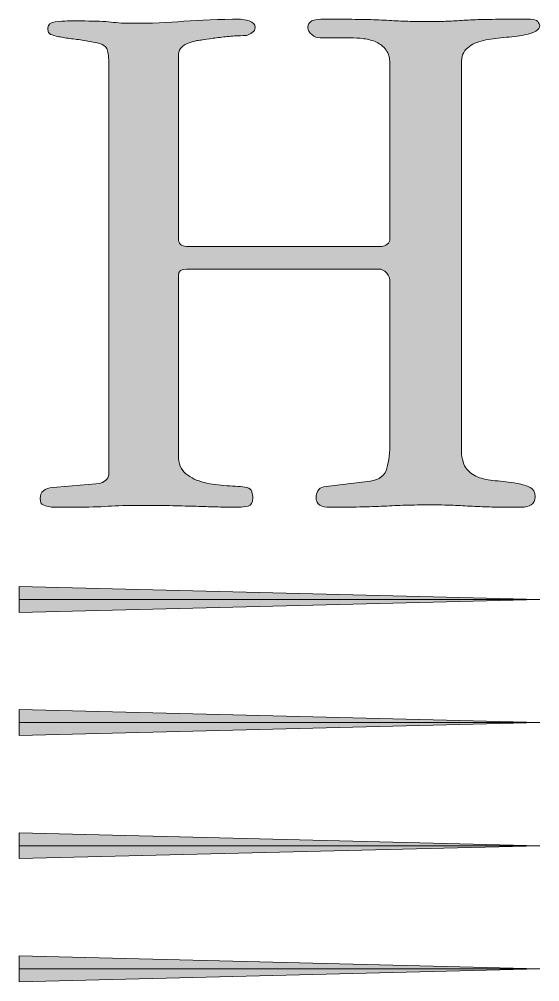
# Model space of a CAD drawing. Header units: inches. Extents: x 72 to 1008, y -1000 to -80.
# Drawn here: x 72 to 229.3, y -991.6 to -700.7 of the extents above; entities that cross this region are included whole.
import ezdxf

# ---------------------------------------------------------------- set-up
doc = ezdxf.new("R2010")
doc.units = ezdxf.units.IN
doc.header["$MEASUREMENT"] = 0
doc.layers.add('Layer 1', color=7, linetype='Continuous')

# ---------------------------------------------------------------- blocks, each defined once
blk = doc.blocks.new('block 3')
at = {"layer": 'Layer 1', "true_color": 0x1f9d48}
h = blk.add_hatch(color=114, dxfattribs=at)
h.dxf.hatch_style = 2
edge = h.paths.add_edge_path()
edge.add_spline(control_points=[(78.35, -845.51), (78.35, -843.52), (79.64, -842.41), (82.21, -842.17), (82.21, -842.17), (96.43, -840.94), (96.43, -840.94), (96.9, -840.83), (97.46, -840.54), (98.1, -840.07), (98.74, -839.6), (99.07, -839.01), (99.07, -838.31), (99.07, -838.31), (99.07, -713.65), (99.07, -713.65), (99.07, -711.66), (98.86, -710.28), (98.45, -709.52), (98.04, -708.76), (97.37, -708.27), (96.43, -708.03), (95.15, -707.68), (93.74, -707.39), (92.22, -707.15), (90.7, -706.92), (89.24, -706.71), (87.83, -706.54), (86.43, -706.36), (85.14, -706.16), (83.97, -705.92), (82.8, -705.69), (81.98, -705.46), (81.51, -705.22), (81.16, -705.1), (80.92, -704.81), (80.81, -704.34), (80.69, -703.88), (80.63, -703.53), (80.63, -703.29), (80.75, -702.24), (81.51, -701.62), (82.92, -701.45), (84.32, -701.27), (85.55, -701.18), (86.6, -701.18), (86.6, -701.18), (91.87, -701.18), (91.87, -701.18), (95.15, -701.18), (97.78, -701.3), (99.77, -701.53), (101.76, -701.77), (103.92, -701.88), (106.27, -701.88), (111.77, -701.88), (116.95, -701.68), (121.81, -701.27), (126.66, -700.86), (132.37, -700.66), (138.93, -700.66), (139.51, -700.66), (140.39, -700.83), (141.56, -701.18), (142.73, -701.53), (143.31, -702.18), (143.31, -703.11), (143.31, -703.82), (143.02, -704.34), (142.44, -704.69), (141.85, -705.05), (141.32, -705.34), (140.86, -705.57), (140.27, -705.57), (139.33, -705.6), (138.05, -705.66), (136.76, -705.72), (135.35, -705.83), (133.83, -706.01), (132.31, -706.19), (130.91, -706.36), (129.62, -706.54), (128.33, -706.71), (127.45, -706.86), (126.99, -706.98), (125.93, -706.98), (124.53, -707.33), (122.77, -708.03), (121.02, -708.73), (120.14, -710.02), (120.14, -711.89), (120.14, -711.89), (120.14, -766.85), (120.14, -766.85), (120.14, -768.49), (120.96, -769.31), (122.6, -769.31), (122.6, -769.31), (181.59, -769.31), (181.59, -769.31), (182.17, -769.31), (182.73, -769.1), (183.26, -768.69), (183.79, -768.28), (184.05, -767.73), (184.05, -767.02), (184.05, -767.02), (184.05, -714), (184.05, -714), (184.05, -712.36), (183.67, -711.01), (182.91, -709.96), (182.15, -708.91), (181.18, -708.12), (180.01, -707.59), (178.84, -707.06), (177.55, -706.71), (176.15, -706.54), (174.74, -706.36), (173.4, -706.27), (172.11, -706.27), (172.11, -706.27), (162.98, -706.27), (162.98, -706.27), (162.04, -706.27), (161.19, -705.95), (160.43, -705.31), (159.67, -704.67), (159.29, -703.93), (159.29, -703.11), (159.29, -702.18), (159.67, -701.53), (160.43, -701.18), (161.19, -700.83), (162.1, -700.66), (163.16, -700.66), (163.16, -700.66), (169.12, -700.66), (169.12, -700.66), (172.28, -700.66), (175.03, -700.69), (177.38, -700.74), (179.72, -700.8), (181.85, -700.89), (183.79, -701.01), (185.72, -701.12), (187.62, -701.21), (189.49, -701.27), (191.36, -701.33), (193.47, -701.36), (195.81, -701.36), (197.68, -701.36), (199.38, -701.33), (200.9, -701.27), (202.42, -701.21), (204.04, -701.12), (205.73, -701.01), (207.43, -700.89), (209.33, -700.8), (211.44, -700.74), (213.55, -700.69), (216.12, -700.66), (219.16, -700.66), (219.16, -700.66), (226.54, -700.66), (226.54, -700.66), (227.59, -700.66), (228.32, -700.89), (228.74, -701.36), (229.14, -701.83), (229.35, -702.24), (229.35, -702.59), (229.35, -703.88), (227.83, -704.81), (224.78, -705.4), (222.79, -705.75), (220.68, -706.01), (218.46, -706.19), (216.24, -706.36), (214.19, -706.66), (212.32, -707.06), (210.44, -707.48), (208.86, -708.21), (207.58, -709.26), (206.29, -710.31), (205.65, -711.89), (205.65, -714), (205.65, -714), (205.65, -830.23), (205.65, -830.23), (205.65, -832.93), (206.08, -834.92), (206.96, -836.2), (207.84, -837.49), (209.04, -838.43), (210.56, -839.01), (212.08, -839.6), (213.87, -839.98), (215.92, -840.15), (217.96, -840.33), (220.16, -840.59), (222.5, -840.94), (224.14, -841.3), (225.46, -841.71), (226.45, -842.17), (227.44, -842.64), (227.94, -843.58), (227.94, -844.98), (227.94, -846.15), (227.56, -846.97), (226.8, -847.44), (226.04, -847.91), (225.02, -848.14), (223.73, -848.14), (223.73, -848.14), (218.11, -848.14), (218.11, -848.14), (216.94, -848.14), (215.39, -848.11), (213.46, -848.06), (211.53, -847.99), (209.53, -847.91), (207.49, -847.79), (205.44, -847.67), (203.57, -847.59), (201.87, -847.53), (200.17, -847.47), (198.97, -847.44), (198.27, -847.44), (194.76, -847.44), (191.89, -847.47), (189.67, -847.53), (187.44, -847.59), (185.25, -847.67), (183.08, -847.79), (180.92, -847.91), (178.55, -847.99), (175.97, -848.06), (173.4, -848.11), (170, -848.14), (165.79, -848.14), (164.62, -848.14), (163.65, -847.94), (162.89, -847.53), (162.13, -847.12), (161.75, -846.27), (161.75, -844.98), (161.75, -844.52), (161.93, -843.93), (162.28, -843.23), (162.63, -842.52), (163.21, -842.12), (164.03, -842), (164.03, -842), (178.08, -840.24), (178.08, -840.24), (180.89, -839.89), (182.58, -838.6), (183.17, -836.38), (183.76, -834.16), (184.05, -831.52), (184.05, -828.48), (184.05, -828.48), (184.05, -780.02), (184.05, -780.02), (184.05, -779.08), (183.72, -778.21), (183.08, -777.38), (182.44, -776.57), (181.59, -776.15), (180.54, -776.15), (180.54, -776.15), (122.6, -776.15), (122.6, -776.15), (120.96, -776.15), (120.14, -776.8), (120.14, -778.09), (120.14, -778.09), (120.14, -832.52), (120.14, -832.52), (120.14, -834.97), (120.9, -836.82), (122.42, -838.05), (123.94, -839.28), (125.78, -840.15), (127.95, -840.68), (130.12, -841.21), (132.4, -841.53), (134.8, -841.65), (137.2, -841.76), (139.22, -841.94), (140.86, -842.17), (141.67, -842.41), (142.17, -842.85), (142.35, -843.49), (142.52, -844.13), (142.61, -844.75), (142.61, -845.33), (142.61, -846.74), (142.14, -847.56), (141.21, -847.79), (140.27, -848.02), (139.33, -848.14), (138.4, -848.14), (135.59, -848.14), (133.25, -848.11), (131.38, -848.06), (129.5, -847.99), (127.54, -847.94), (125.49, -847.88), (123.44, -847.82), (121.1, -847.76), (118.47, -847.7), (115.84, -847.64), (112.41, -847.62), (108.2, -847.62), (104.8, -847.62), (101.7, -847.7), (98.89, -847.88), (96.08, -848.06), (92.81, -848.14), (89.06, -848.14), (89.06, -848.14), (81.69, -848.14), (81.69, -848.14), (80.63, -847.91), (79.81, -847.67), (79.23, -847.44), (78.64, -847.21), (78.35, -846.56), (78.35, -845.51)], knot_values=[0, 0, 0, 0, 1, 1, 1, 2, 2, 2, 3, 3, 3, 4, 4, 4, 5, 5, 5, 6, 6, 6, 7, 7, 7, 8, 8, 8, 9, 9, 9, 10, 10, 10, 11, 11, 11, 12, 12, 12, 13, 13, 13, 14, 14, 14, 15, 15, 15, 16, 16, 16, 17, 17, 17, 18, 18, 18, 19, 19, 19, 20, 20, 20, 21, 21, 21, 22, 22, 22, 23, 23, 23, 24, 24, 24, 25, 25, 25, 26, 26, 26, 27, 27, 27, 28, 28, 28, 29, 29, 29, 30, 30, 30, 31, 31, 31, 32, 32, 32, 33, 33, 33, 34, 34, 34, 35, 35, 35, 36, 36, 36, 37, 37, 37, 38, 38, 38, 39, 39, 39, 40, 40, 40, 41, 41, 41, 42, 42, 42, 43, 43, 43, 44, 44, 44, 45, 45, 45, 46, 46, 46, 47, 47, 47, 48, 48, 48, 49, 49, 49, 50, 50, 50, 51, 51, 51, 52, 52, 52, 53, 53, 53, 54, 54, 54, 55, 55, 55, 56, 56, 56, 57, 57, 57, 58, 58, 58, 59, 59, 59, 60, 60, 60, 61, 61, 61, 62, 62, 62, 63, 63, 63, 64, 64, 64, 65, 65, 65, 66, 66, 66, 67, 67, 67, 68, 68, 68, 69, 69, 69, 70, 70, 70, 71, 71, 71, 72, 72, 72, 73, 73, 73, 74, 74, 74, 75, 75, 75, 76, 76, 76, 77, 77, 77, 78, 78, 78, 79, 79, 79, 80, 80, 80, 81, 81, 81, 82, 82, 82, 83, 83, 83, 84, 84, 84, 85, 85, 85, 86, 86, 86, 87, 87, 87, 88, 88, 88, 89, 89, 89, 90, 90, 90, 91, 91, 91, 92, 92, 92, 93, 93, 93, 94, 94, 94, 95, 95, 95, 96, 96, 96, 97, 97, 97, 98, 98, 98, 99, 99, 99, 100, 100, 100, 101, 101, 101, 102, 102, 102, 103, 103, 103, 104, 104, 104, 105, 105, 105, 106, 106, 106, 107, 107, 107, 108, 108, 108, 109, 109, 109, 110, 110, 110, 110], degree=3, periodic=1)
at = {"layer": 'Layer 1', "lineweight": 0}
blk.add_open_spline([(78.35, -845.51), (78.35, -843.52), (79.64, -842.41), (82.21, -842.17), (82.21, -842.17), (96.43, -840.94), (96.43, -840.94), (96.9, -840.83), (97.46, -840.54), (98.1, -840.07), (98.74, -839.6), (99.07, -839.01), (99.07, -838.31), (99.07, -838.31), (99.07, -713.65), (99.07, -713.65), (99.07, -711.66), (98.86, -710.28), (98.45, -709.52), (98.04, -708.76), (97.37, -708.27), (96.43, -708.03), (95.15, -707.68), (93.74, -707.39), (92.22, -707.15), (90.7, -706.92), (89.24, -706.71), (87.83, -706.54), (86.43, -706.36), (85.14, -706.16), (83.97, -705.92), (82.8, -705.69), (81.98, -705.46), (81.51, -705.22), (81.16, -705.1), (80.92, -704.81), (80.81, -704.34), (80.69, -703.88), (80.63, -703.53), (80.63, -703.29), (80.75, -702.24), (81.51, -701.62), (82.92, -701.45), (84.32, -701.27), (85.55, -701.18), (86.6, -701.18), (86.6, -701.18), (91.87, -701.18), (91.87, -701.18), (95.15, -701.18), (97.78, -701.3), (99.77, -701.53), (101.76, -701.77), (103.92, -701.88), (106.27, -701.88), (111.77, -701.88), (116.95, -701.68), (121.81, -701.27), (126.66, -700.86), (132.37, -700.66), (138.93, -700.66), (139.51, -700.66), (140.39, -700.83), (141.56, -701.18), (142.73, -701.53), (143.31, -702.18), (143.31, -703.11), (143.31, -703.82), (143.02, -704.34), (142.44, -704.69), (141.85, -705.05), (141.32, -705.34), (140.86, -705.57), (140.27, -705.57), (139.33, -705.6), (138.05, -705.66), (136.76, -705.72), (135.35, -705.83), (133.83, -706.01), (132.31, -706.19), (130.91, -706.36), (129.62, -706.54), (128.33, -706.71), (127.45, -706.86), (126.99, -706.98), (125.93, -706.98), (124.53, -707.33), (122.77, -708.03), (121.02, -708.73), (120.14, -710.02), (120.14, -711.89), (120.14, -711.89), (120.14, -766.85), (120.14, -766.85), (120.14, -768.49), (120.96, -769.31), (122.6, -769.31), (122.6, -769.31), (181.59, -769.31), (181.59, -769.31), (182.17, -769.31), (182.73, -769.1), (183.26, -768.69), (183.79, -768.28), (184.05, -767.73), (184.05, -767.02), (184.05, -767.02), (184.05, -714), (184.05, -714), (184.05, -712.36), (183.67, -711.01), (182.91, -709.96), (182.15, -708.91), (181.18, -708.12), (180.01, -707.59), (178.84, -707.06), (177.55, -706.71), (176.15, -706.54), (174.74, -706.36), (173.4, -706.27), (172.11, -706.27), (172.11, -706.27), (162.98, -706.27), (162.98, -706.27), (162.04, -706.27), (161.19, -705.95), (160.43, -705.31), (159.67, -704.67), (159.29, -703.93), (159.29, -703.11), (159.29, -702.18), (159.67, -701.53), (160.43, -701.18), (161.19, -700.83), (162.1, -700.66), (163.16, -700.66), (163.16, -700.66), (169.12, -700.66), (169.12, -700.66), (172.28, -700.66), (175.03, -700.69), (177.38, -700.74), (179.72, -700.8), (181.85, -700.89), (183.79, -701.01), (185.72, -701.12), (187.62, -701.21), (189.49, -701.27), (191.36, -701.33), (193.47, -701.36), (195.81, -701.36), (197.68, -701.36), (199.38, -701.33), (200.9, -701.27), (202.42, -701.21), (204.04, -701.12), (205.73, -701.01), (207.43, -700.89), (209.33, -700.8), (211.44, -700.74), (213.55, -700.69), (216.12, -700.66), (219.16, -700.66), (219.16, -700.66), (226.54, -700.66), (226.54, -700.66), (227.59, -700.66), (228.32, -700.89), (228.74, -701.36), (229.14, -701.83), (229.35, -702.24), (229.35, -702.59), (229.35, -703.88), (227.83, -704.81), (224.78, -705.4), (222.79, -705.75), (220.68, -706.01), (218.46, -706.19), (216.24, -706.36), (214.19, -706.66), (212.32, -707.06), (210.44, -707.48), (208.86, -708.21), (207.58, -709.26), (206.29, -710.31), (205.65, -711.89), (205.65, -714), (205.65, -714), (205.65, -830.23), (205.65, -830.23), (205.65, -832.93), (206.08, -834.92), (206.96, -836.2), (207.84, -837.49), (209.04, -838.43), (210.56, -839.01), (212.08, -839.6), (213.87, -839.98), (215.92, -840.15), (217.96, -840.33), (220.16, -840.59), (222.5, -840.94), (224.14, -841.3), (225.46, -841.71), (226.45, -842.17), (227.44, -842.64), (227.94, -843.58), (227.94, -844.98), (227.94, -846.15), (227.56, -846.97), (226.8, -847.44), (226.04, -847.91), (225.02, -848.14), (223.73, -848.14), (223.73, -848.14), (218.11, -848.14), (218.11, -848.14), (216.94, -848.14), (215.39, -848.11), (213.46, -848.06), (211.53, -847.99), (209.53, -847.91), (207.49, -847.79), (205.44, -847.67), (203.57, -847.59), (201.87, -847.53), (200.17, -847.47), (198.97, -847.44), (198.27, -847.44), (194.76, -847.44), (191.89, -847.47), (189.67, -847.53), (187.44, -847.59), (185.25, -847.67), (183.08, -847.79), (180.92, -847.91), (178.55, -847.99), (175.97, -848.06), (173.4, -848.11), (170, -848.14), (165.79, -848.14), (164.62, -848.14), (163.65, -847.94), (162.89, -847.53), (162.13, -847.12), (161.75, -846.27), (161.75, -844.98), (161.75, -844.52), (161.93, -843.93), (162.28, -843.23), (162.63, -842.52), (163.21, -842.12), (164.03, -842), (164.03, -842), (178.08, -840.24), (178.08, -840.24), (180.89, -839.89), (182.58, -838.6), (183.17, -836.38), (183.76, -834.16), (184.05, -831.52), (184.05, -828.48), (184.05, -828.48), (184.05, -780.02), (184.05, -780.02), (184.05, -779.08), (183.72, -778.21), (183.08, -777.38), (182.44, -776.57), (181.59, -776.15), (180.54, -776.15), (180.54, -776.15), (122.6, -776.15), (122.6, -776.15), (120.96, -776.15), (120.14, -776.8), (120.14, -778.09), (120.14, -778.09), (120.14, -832.52), (120.14, -832.52), (120.14, -834.97), (120.9, -836.82), (122.42, -838.05), (123.94, -839.28), (125.78, -840.15), (127.95, -840.68), (130.12, -841.21), (132.4, -841.53), (134.8, -841.65), (137.2, -841.76), (139.22, -841.94), (140.86, -842.17), (141.67, -842.41), (142.17, -842.85), (142.35, -843.49), (142.52, -844.13), (142.61, -844.75), (142.61, -845.33), (142.61, -846.74), (142.14, -847.56), (141.21, -847.79), (140.27, -848.02), (139.33, -848.14), (138.4, -848.14), (135.59, -848.14), (133.25, -848.11), (131.38, -848.06), (129.5, -847.99), (127.54, -847.94), (125.49, -847.88), (123.44, -847.82), (121.1, -847.76), (118.47, -847.7), (115.84, -847.64), (112.41, -847.62), (108.2, -847.62), (104.8, -847.62), (101.7, -847.7), (98.89, -847.88), (96.08, -848.06), (92.81, -848.14), (89.06, -848.14), (89.06, -848.14), (81.69, -848.14), (81.69, -848.14), (80.63, -847.91), (79.81, -847.67), (79.23, -847.44), (78.64, -847.21), (78.35, -846.56), (78.35, -845.51)], degree=3, knots=[0, 0, 0, 0, 1, 1, 1, 2, 2, 2, 3, 3, 3, 4, 4, 4, 5, 5, 5, 6, 6, 6, 7, 7, 7, 8, 8, 8, 9, 9, 9, 10, 10, 10, 11, 11, 11, 12, 12, 12, 13, 13, 13, 14, 14, 14, 15, 15, 15, 16, 16, 16, 17, 17, 17, 18, 18, 18, 19, 19, 19, 20, 20, 20, 21, 21, 21, 22, 22, 22, 23, 23, 23, 24, 24, 24, 25, 25, 25, 26, 26, 26, 27, 27, 27, 28, 28, 28, 29, 29, 29, 30, 30, 30, 31, 31, 31, 32, 32, 32, 33, 33, 33, 34, 34, 34, 35, 35, 35, 36, 36, 36, 37, 37, 37, 38, 38, 38, 39, 39, 39, 40, 40, 40, 41, 41, 41, 42, 42, 42, 43, 43, 43, 44, 44, 44, 45, 45, 45, 46, 46, 46, 47, 47, 47, 48, 48, 48, 49, 49, 49, 50, 50, 50, 51, 51, 51, 52, 52, 52, 53, 53, 53, 54, 54, 54, 55, 55, 55, 56, 56, 56, 57, 57, 57, 58, 58, 58, 59, 59, 59, 60, 60, 60, 61, 61, 61, 62, 62, 62, 63, 63, 63, 64, 64, 64, 65, 65, 65, 66, 66, 66, 67, 67, 67, 68, 68, 68, 69, 69, 69, 70, 70, 70, 71, 71, 71, 72, 72, 72, 73, 73, 73, 74, 74, 74, 75, 75, 75, 76, 76, 76, 77, 77, 77, 78, 78, 78, 79, 79, 79, 80, 80, 80, 81, 81, 81, 82, 82, 82, 83, 83, 83, 84, 84, 84, 85, 85, 85, 86, 86, 86, 87, 87, 87, 88, 88, 88, 89, 89, 89, 90, 90, 90, 91, 91, 91, 92, 92, 92, 93, 93, 93, 94, 94, 94, 95, 95, 95, 96, 96, 96, 97, 97, 97, 98, 98, 98, 99, 99, 99, 100, 100, 100, 101, 101, 101, 102, 102, 102, 103, 103, 103, 104, 104, 104, 105, 105, 105, 106, 106, 106, 107, 107, 107, 108, 108, 108, 109, 109, 109, 110, 110, 110, 110], dxfattribs=at)
blk = doc.blocks.new('block 8')
at = {"layer": 'Layer 1', "true_color": 0xea2625}
h = blk.add_hatch(color=20, dxfattribs=at)
h.dxf.hatch_style = 2
h.paths.add_polyline_path([(72.03, -872.12), (229.35, -876.04), (72.03, -879.96)])
at = {"layer": 'Layer 1', "lineweight": 0}
for points in [[(72.03, -872.12), (229.35, -876.04), (72.03, -879.96), (72.03, -872.12)], [(72.03, -876.04), (229.35, -876.04)]]:
    blk.add_lwpolyline(points, dxfattribs=at)
blk = doc.blocks.new('block 9')
at = {"layer": 'Layer 1', "true_color": 0xea2625}
h = blk.add_hatch(color=20, dxfattribs=at)
h.dxf.hatch_style = 2
h.paths.add_polyline_path([(72.03, -909.33), (229.35, -913.25), (72.03, -917.17)])
at = {"layer": 'Layer 1', "lineweight": 0}
for points in [[(72.03, -909.33), (229.35, -913.25), (72.03, -917.17), (72.03, -909.33)], [(72.03, -913.25), (229.35, -913.25)]]:
    blk.add_lwpolyline(points, dxfattribs=at)
blk = doc.blocks.new('block 10')
at = {"layer": 'Layer 1', "true_color": 0xea2625}
h = blk.add_hatch(color=20, dxfattribs=at)
h.dxf.hatch_style = 2
h.paths.add_polyline_path([(72.03, -946.54), (229.35, -950.46), (72.03, -954.38)])
at = {"layer": 'Layer 1', "lineweight": 0}
for points in [[(72.03, -946.54), (229.35, -950.46), (72.03, -954.38), (72.03, -946.54)], [(72.03, -950.46), (229.35, -950.46)]]:
    blk.add_lwpolyline(points, dxfattribs=at)
blk = doc.blocks.new('block 11')
at = {"layer": 'Layer 1', "true_color": 0xea2625}
h = blk.add_hatch(color=20, dxfattribs=at)
h.dxf.hatch_style = 2
h.paths.add_polyline_path([(72.03, -983.75), (229.35, -987.67), (72.03, -991.59)])
at = {"layer": 'Layer 1', "lineweight": 0}
for points in [[(72.03, -983.75), (229.35, -987.67), (72.03, -991.59), (72.03, -983.75)], [(72.03, -987.67), (229.35, -987.67)]]:
    blk.add_lwpolyline(points, dxfattribs=at)
blk = doc.blocks.new('block 7')
at = {"layer": 'Layer 1'}
for name in ['block 8', 'block 9', 'block 10', 'block 11']:
    blk.add_blockref(name, (0, 0), dxfattribs=at)
blk = doc.blocks.new('block 2')
at = {"layer": 'Layer 1'}
for name in ['block 3', 'block 7']:
    blk.add_blockref(name, (0, 0), dxfattribs=at)

msp = doc.modelspace()

# ---------------------------------------------------------------- block references
at = {"layer": 'Layer 1'}
msp.add_blockref('block 2', (0, 0), dxfattribs=at)

doc.saveas('drawing.dxf')
